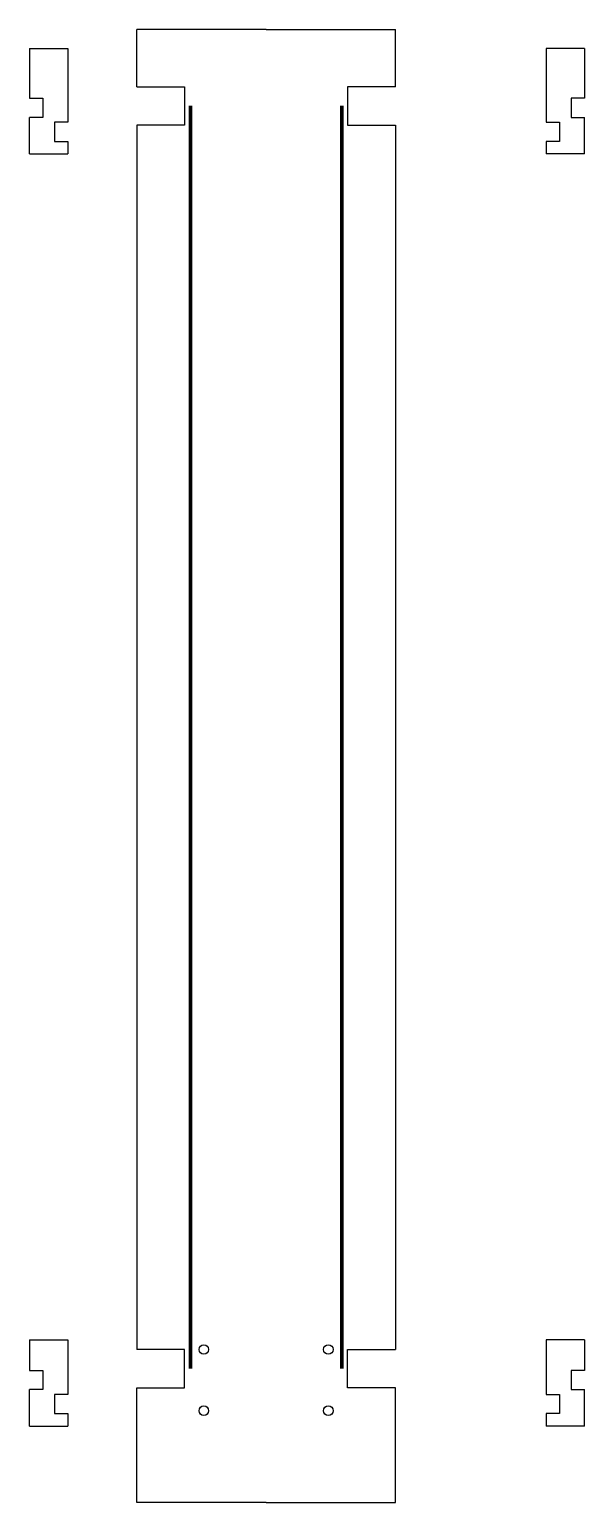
# Model space of a CAD drawing. Header units: millimetres. Extents: x -60 to 230, y 0 to 770.
import ezdxf

# ---------------------------------------------------------------- set-up
doc = ezdxf.new("R2010")
doc.units = ezdxf.units.MM
doc.layers.get('0').update_dxf_attribs({"lineweight": 25, "true_color": 0xffffff})

msp = doc.modelspace()

# ---------------------------------------------------------------- linework, layer by layer
for p, q in [((-4, 740), (-4, 770)), ((63.5, 770), (-4, 770)), ((63.5, 770), (131, 770)), ((131, 740), (131, 770)), ((-60, 760), (-40, 760)), ((-60, 760), (-60, 734)), ((-40, 760), (-40, 721.5)), ((229.74, 760), (209.74, 760)), ((209.74, 760), (209.74, 721.5)), ((229.74, 760), (229.74, 734)), ((-4, 740), (21, 740)), ((21, 740), (21, 720)), ((131, 740), (106, 740)), ((106, 740), (106, 720)), ((-60, 734), (-53, 734)), ((-53, 734), (-53, 724)), ((229.74, 734), (222.74, 734)), ((222.74, 734), (222.74, 724)), ((-60, 705), (-60, 724)), ((-53, 724), (-60, 724)), ((222.74, 724), (229.74, 724)), ((229.74, 705), (229.74, 724)), ((-40, 721.5), (-47, 721.5)), ((-47, 721.5), (-47, 711.5)), ((21, 720), (-4, 720)), ((-4, 720), (-4, 80)), ((106, 720), (131, 720)), ((131, 720), (131, 80)), ((209.74, 721.5), (216.74, 721.5)), ((216.74, 721.5), (216.74, 711.5)), ((-47, 711.5), (-40, 711.5)), ((-40, 711.5), (-40, 705)), ((216.74, 711.5), (209.74, 711.5)), ((209.74, 711.5), (209.74, 705)), ((-60, 705), (-40, 705)), ((229.74, 705), (209.74, 705)), ((-60, 85), (-40, 85)), ((-60, 85), (-60, 69)), ((-40, 85), (-40, 56.5)), ((229.74, 85), (209.74, 85)), ((209.74, 85), (209.74, 56.5)), ((229.74, 85), (229.74, 69)), ((21, 80), (-4, 80)), ((21, 60), (21, 80)), ((106, 60), (106, 80)), ((106, 80), (131, 80)), ((21, 72), (21, 72)), ((106, 72), (106, 72)), ((-60, 69), (-53, 69)), ((-53, 69), (-53, 59)), ((21, 66), (21, 66)), ((106, 66), (106, 66)), ((229.74, 69), (222.74, 69)), ((222.74, 69), (222.74, 59)), ((-60, 40), (-60, 59)), ((-53, 59), (-60, 59)), ((-40, 56.5), (-47, 56.5)), ((-47, 56.5), (-47, 46.5)), ((-4, 0), (-4, 60)), ((-4, 60), (21, 60)), ((131, 60), (106, 60)), ((131, 0), (131, 60)), ((209.74, 56.5), (216.74, 56.5)), ((216.74, 56.5), (216.74, 46.5)), ((222.74, 59), (229.74, 59)), ((229.74, 40), (229.74, 59)), ((-47, 46.5), (-40, 46.5)), ((-40, 46.5), (-40, 40)), ((216.74, 46.5), (209.74, 46.5)), ((209.74, 46.5), (209.74, 40)), ((-60, 40), (-40, 40)), ((229.74, 40), (209.74, 40)), ((63.5, 0), (-4, 0)), ((63.5, 0), (131, 0))]:
    msp.add_line(p, q)
at = {"color": 30, "lineweight": 100, "true_color": 0xff7f00}
for p, q in [((24, 70), (24, 730)), ((103, 70), (103, 730))]:
    msp.add_line(p, q, dxfattribs=at)
for centre in [(31, 80), (96, 80), (31, 48), (96, 48)]:
    msp.add_circle(centre, 2.5)

doc.saveas('drawing.dxf')
